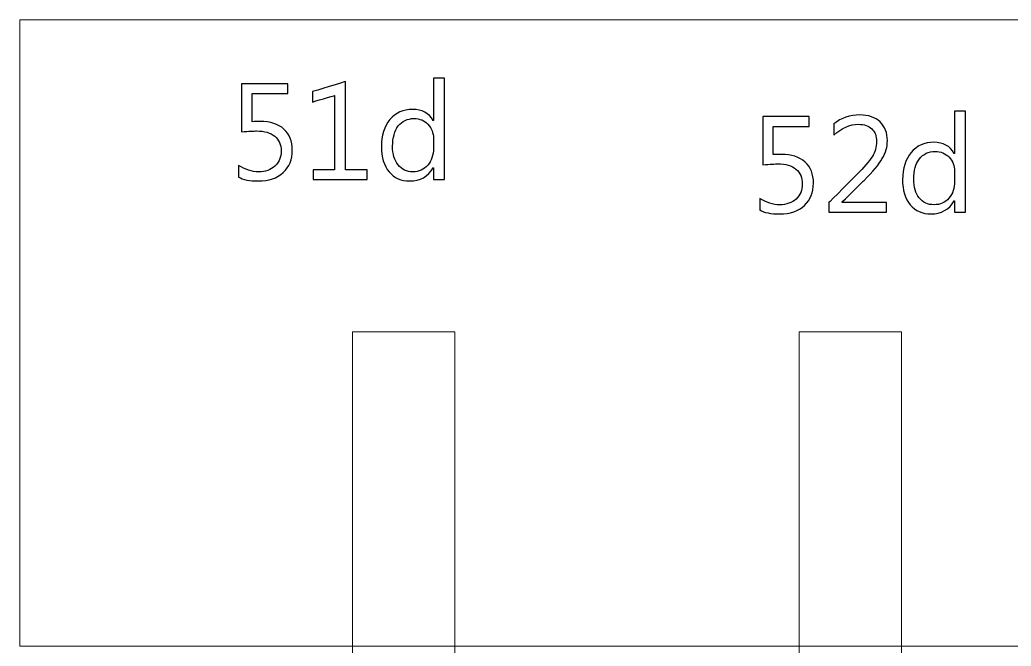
# Model space of a CAD drawing. Header units: centimetres. Extents: x -494 to 505, y -672 to 577.
# Drawn here: x 2.4 to 80.5, y 24.8 to 74.1 of the extents above; entities that cross this region are included whole.
import ezdxf

# ---------------------------------------------------------------- set-up
doc = ezdxf.new("R2010")
doc.units = ezdxf.units.CM
doc.header["$MEASUREMENT"] = 0
doc.layers.add('Camada 1', color=7, linetype='Continuous')
doc.layers.add('Camada 2', color=10, linetype='Continuous')

msp = doc.modelspace()

# ---------------------------------------------------------------- linework, layer by layer
at = {"layer": 'Camada 1', "lineweight": 9}
for points in [[(2.444242, 24.817324), (202.85837, 24.817324), (202.85837, 74.10196), (2.444242, 74.10196), (2.444242, 24.817324)], [(28.62453, 0.691896), (36.68649, 0.691896), (36.68649, 49.554384), (28.62453, 49.554384), (28.62453, 0.691896)], [(63.77813, 0.691896), (71.84009, 0.691896), (71.84009, 49.554384), (63.77813, 49.554384), (63.77813, 0.691896)]]:
    msp.add_lwpolyline(points, close=True, dxfattribs=at)
at = {"layer": 'Camada 2'}
for points, knots in [([(35.858958, 61.54928), (35.858958, 61.54928), (34.99866, 61.54928), (34.99866, 61.54928), (34.99866, 61.54928), (34.99866, 61.54928), (34.99866, 62.45606), (34.99866, 62.45606), (34.99866, 62.45606), (34.99866, 62.45606), (34.97707, 62.45606), (34.97707, 62.45606), (34.97707, 62.45606), (34.579306, 61.766196), (33.962848, 61.420248), (33.129474, 61.420248), (33.129474, 61.420248), (32.453834, 61.420248), (31.91256, 61.660278), (31.507684, 62.14237), (31.507684, 62.14237), (31.104332, 62.624462), (30.901894, 63.280544), (30.901894, 64.11214), (30.901894, 64.11214), (30.901894, 65.000886), (31.125922, 65.714118), (31.573978, 66.250058), (31.573978, 66.250058), (32.02178, 66.785998), (32.61868, 67.05473), (33.36417, 67.05473), (33.36417, 67.05473), (34.104326, 67.05473), (34.640266, 66.766186), (34.97707, 66.18732), (34.97707, 66.18732), (34.97707, 66.18732), (34.99866, 66.18732), (34.99866, 66.18732), (34.99866, 66.18732), (34.99866, 66.18732), (34.99866, 69.506338), (34.99866, 69.506338), (34.99866, 69.506338), (34.99866, 69.506338), (35.858958, 69.506338), (35.858958, 69.506338), (35.858958, 69.506338), (35.858958, 69.506338), (35.858958, 61.54928), (35.858958, 61.54928)], [0, 0, 0, 0, 0.071428571, 0.071428571, 0.071428571, 0.071428581, 0.142857143, 0.142857143, 0.142857143, 0.142857153, 0.214285714, 0.214285714, 0.214285714, 0.214285724, 0.285714286, 0.285714286, 0.285714286, 0.285714296, 0.357142857, 0.357142857, 0.357142857, 0.357142867, 0.428571429, 0.428571429, 0.428571429, 0.428571439, 0.5, 0.5, 0.5, 0.50000001, 0.571428571, 0.571428571, 0.571428571, 0.571428581, 0.642857143, 0.642857143, 0.642857143, 0.642857153, 0.714285714, 0.714285714, 0.714285714, 0.714285724, 0.785714286, 0.785714286, 0.785714286, 0.785714296, 0.857142857, 0.857142857, 0.857142857, 0.857142867, 1, 1, 1, 1]), ([(19.665188, 61.73216), (19.665188, 61.73216), (19.665188, 62.646052), (19.665188, 62.646052), (19.665188, 62.646052), (20.179538, 62.309248), (20.702778, 62.140592), (21.234908, 62.140592), (21.234908, 62.140592), (21.767292, 62.140592), (22.195536, 62.291214), (22.521672, 62.592204), (22.521672, 62.592204), (22.846284, 62.89167), (23.009352, 63.291212), (23.009352, 63.787782), (23.009352, 63.787782), (23.009352, 64.280542), (22.842474, 64.66586), (22.511004, 64.941704), (22.511004, 64.941704), (22.177756, 65.217802), (21.702776, 65.355724), (21.082762, 65.355724), (21.082762, 65.355724), (20.872958, 65.355724), (20.47875, 65.334388), (19.901662, 65.292986), (19.901662, 65.292986), (19.901662, 65.292986), (19.901662, 69.076316), (19.901662, 69.076316), (19.901662, 69.076316), (19.901662, 69.076316), (23.546816, 69.076316), (23.546816, 69.076316), (23.546816, 69.076316), (23.546816, 69.076316), (23.546816, 68.302124), (23.546816, 68.302124), (23.546816, 68.302124), (23.546816, 68.302124), (20.71878, 68.302124), (20.71878, 68.302124), (20.71878, 68.302124), (20.71878, 68.302124), (20.71878, 66.08699), (20.71878, 66.08699), (20.71878, 66.08699), (20.950174, 66.101214), (21.16328, 66.10858), (21.360384, 66.10858), (21.360384, 66.10858), (22.165056, 66.10858), (22.78888, 65.905888), (23.22957, 65.50279), (23.22957, 65.50279), (23.670514, 65.099438), (23.890986, 64.545718), (23.890986, 63.843154), (23.890986, 63.843154), (23.890986, 63.115698), (23.654512, 62.529466), (23.179532, 62.086998), (23.179532, 62.086998), (22.704552, 61.642498), (22.05228, 61.420248), (21.226018, 61.420248), (21.226018, 61.420248), (20.529042, 61.420248), (20.009104, 61.524134), (19.665188, 61.73216)], [0, 0, 0, 0, 0.052631579, 0.052631579, 0.052631579, 0.052631589, 0.105263158, 0.105263158, 0.105263158, 0.105263168, 0.157894737, 0.157894737, 0.157894737, 0.157894747, 0.210526316, 0.210526316, 0.210526316, 0.210526326, 0.263157895, 0.263157895, 0.263157895, 0.263157905, 0.315789474, 0.315789474, 0.315789474, 0.315789484, 0.368421053, 0.368421053, 0.368421053, 0.368421063, 0.421052632, 0.421052632, 0.421052632, 0.421052642, 0.473684211, 0.473684211, 0.473684211, 0.473684221, 0.526315789, 0.526315789, 0.526315789, 0.526315799, 0.578947368, 0.578947368, 0.578947368, 0.578947378, 0.631578947, 0.631578947, 0.631578947, 0.631578957, 0.684210526, 0.684210526, 0.684210526, 0.684210536, 0.736842105, 0.736842105, 0.736842105, 0.736842115, 0.789473684, 0.789473684, 0.789473684, 0.789473694, 0.842105263, 0.842105263, 0.842105263, 0.842105273, 0.894736842, 0.894736842, 0.894736842, 0.894736852, 1, 1, 1, 1]), ([(29.783532, 61.54928), (29.783532, 61.54928), (25.525476, 61.54928), (25.525476, 61.54928), (25.525476, 61.54928), (25.525476, 61.54928), (25.525476, 62.301882), (25.525476, 62.301882), (25.525476, 62.301882), (25.525476, 62.301882), (27.224228, 62.301882), (27.224228, 62.301882), (27.224228, 62.301882), (27.224228, 62.301882), (27.224228, 68.155058), (27.224228, 68.155058), (27.224228, 68.155058), (27.224228, 68.155058), (25.482296, 67.635374), (25.482296, 67.635374), (25.482296, 67.635374), (25.482296, 67.635374), (25.482296, 68.452492), (25.482296, 68.452492), (25.482296, 68.452492), (25.482296, 68.452492), (28.084526, 69.248274), (28.084526, 69.248274), (28.084526, 69.248274), (28.084526, 69.248274), (28.084526, 62.301882), (28.084526, 62.301882), (28.084526, 62.301882), (28.084526, 62.301882), (29.783532, 62.301882), (29.783532, 62.301882), (29.783532, 62.301882), (29.783532, 62.301882), (29.783532, 61.54928), (29.783532, 61.54928)], [0, 0, 0, 0, 0.090909091, 0.090909091, 0.090909091, 0.090909101, 0.181818182, 0.181818182, 0.181818182, 0.181818192, 0.272727273, 0.272727273, 0.272727273, 0.272727283, 0.363636364, 0.363636364, 0.363636364, 0.363636374, 0.454545455, 0.454545455, 0.454545455, 0.454545465, 0.545454545, 0.545454545, 0.545454545, 0.545454555, 0.636363636, 0.636363636, 0.636363636, 0.636363646, 0.727272727, 0.727272727, 0.727272727, 0.727272737, 0.818181818, 0.818181818, 0.818181818, 0.818181828, 1, 1, 1, 1]), ([(34.99866, 63.979298), (34.99866, 63.979298), (34.99866, 64.77508), (34.99866, 64.77508), (34.99866, 64.77508), (34.99866, 65.21069), (34.85515, 65.579752), (34.568638, 65.880996), (34.568638, 65.880996), (34.280094, 66.183764), (33.916112, 66.334386), (33.475422, 66.334386), (33.475422, 66.334386), (32.95015, 66.334386), (32.53613, 66.140838), (32.23514, 65.75552), (32.23514, 65.75552), (31.93415, 65.368424), (31.783528, 64.834262), (31.783528, 64.153288), (31.783528, 64.153288), (31.783528, 63.531496), (31.928816, 63.04026), (32.21736, 62.680088), (32.21736, 62.680088), (32.505904, 62.319916), (32.893, 62.140592), (33.380426, 62.140592), (33.380426, 62.140592), (33.86074, 62.140592), (34.249614, 62.314582), (34.548826, 62.662308), (34.548826, 62.662308), (34.848038, 63.00978), (34.99866, 63.448946), (34.99866, 63.979298)], [0, 0, 0, 0, 0.1, 0.1, 0.1, 0.10000001, 0.2, 0.2, 0.2, 0.20000001, 0.3, 0.3, 0.3, 0.30000001, 0.4, 0.4, 0.4, 0.40000001, 0.5, 0.5, 0.5, 0.50000001, 0.6, 0.6, 0.6, 0.60000001, 0.7, 0.7, 0.7, 0.70000001, 0.8, 0.8, 0.8, 0.80000001, 1, 1, 1, 1]), ([(60.686188, 59.14136), (60.686188, 59.14136), (60.686188, 60.055252), (60.686188, 60.055252), (60.686188, 60.055252), (61.200538, 59.718448), (61.723778, 59.549792), (62.255908, 59.549792), (62.255908, 59.549792), (62.788292, 59.549792), (63.216536, 59.700414), (63.542672, 60.001404), (63.542672, 60.001404), (63.867284, 60.30087), (64.030352, 60.700412), (64.030352, 61.196982), (64.030352, 61.196982), (64.030352, 61.689742), (63.863474, 62.07506), (63.532004, 62.350904), (63.532004, 62.350904), (63.198756, 62.627002), (62.723776, 62.764924), (62.103762, 62.764924), (62.103762, 62.764924), (61.893958, 62.764924), (61.49975, 62.743588), (60.922662, 62.702186), (60.922662, 62.702186), (60.922662, 62.702186), (60.922662, 66.485516), (60.922662, 66.485516), (60.922662, 66.485516), (60.922662, 66.485516), (64.567816, 66.485516), (64.567816, 66.485516), (64.567816, 66.485516), (64.567816, 66.485516), (64.567816, 65.711324), (64.567816, 65.711324), (64.567816, 65.711324), (64.567816, 65.711324), (61.73978, 65.711324), (61.73978, 65.711324), (61.73978, 65.711324), (61.73978, 65.711324), (61.73978, 63.49619), (61.73978, 63.49619), (61.73978, 63.49619), (61.971174, 63.510414), (62.18428, 63.51778), (62.381384, 63.51778), (62.381384, 63.51778), (63.186056, 63.51778), (63.80988, 63.315088), (64.25057, 62.91199), (64.25057, 62.91199), (64.691514, 62.508638), (64.911986, 61.954918), (64.911986, 61.252354), (64.911986, 61.252354), (64.911986, 60.524898), (64.675512, 59.938666), (64.200532, 59.496198), (64.200532, 59.496198), (63.725552, 59.051698), (63.07328, 58.829448), (62.247018, 58.829448), (62.247018, 58.829448), (61.550042, 58.829448), (61.030104, 58.933334), (60.686188, 59.14136)], [0, 0, 0, 0, 0.052631579, 0.052631579, 0.052631579, 0.052631589, 0.105263158, 0.105263158, 0.105263158, 0.105263168, 0.157894737, 0.157894737, 0.157894737, 0.157894747, 0.210526316, 0.210526316, 0.210526316, 0.210526326, 0.263157895, 0.263157895, 0.263157895, 0.263157905, 0.315789474, 0.315789474, 0.315789474, 0.315789484, 0.368421053, 0.368421053, 0.368421053, 0.368421063, 0.421052632, 0.421052632, 0.421052632, 0.421052642, 0.473684211, 0.473684211, 0.473684211, 0.473684221, 0.526315789, 0.526315789, 0.526315789, 0.526315799, 0.578947368, 0.578947368, 0.578947368, 0.578947378, 0.631578947, 0.631578947, 0.631578947, 0.631578957, 0.684210526, 0.684210526, 0.684210526, 0.684210536, 0.736842105, 0.736842105, 0.736842105, 0.736842115, 0.789473684, 0.789473684, 0.789473684, 0.789473694, 0.842105263, 0.842105263, 0.842105263, 0.842105273, 0.894736842, 0.894736842, 0.894736842, 0.894736852, 1, 1, 1, 1]), ([(70.664832, 58.95848), (70.664832, 58.95848), (66.127122, 58.95848), (66.127122, 58.95848), (66.127122, 58.95848), (66.127122, 58.95848), (66.127122, 59.722004), (66.127122, 59.722004), (66.127122, 59.722004), (66.127122, 59.722004), (68.320666, 61.92266), (68.320666, 61.92266), (68.320666, 61.92266), (68.881498, 62.483492), (69.281294, 62.949582), (69.519546, 63.322454), (69.519546, 63.322454), (69.75983, 63.695072), (69.879718, 64.094868), (69.879718, 64.517778), (69.879718, 64.517778), (69.879718, 64.951356), (69.75602, 65.288414), (69.5071, 65.526666), (69.5071, 65.526666), (69.257926, 65.764918), (68.904866, 65.883282), (68.446142, 65.883282), (68.446142, 65.883282), (67.774058, 65.883282), (67.130676, 65.596516), (66.514218, 65.022984), (66.514218, 65.022984), (66.514218, 65.022984), (66.514218, 65.926208), (66.514218, 65.926208), (66.514218, 65.926208), (67.101974, 66.385186), (67.786504, 66.614548), (68.56603, 66.614548), (68.56603, 66.614548), (69.238114, 66.614548), (69.766942, 66.431668), (70.15226, 66.06794), (70.15226, 66.06794), (70.537578, 65.704212), (70.729348, 65.214754), (70.729348, 64.601852), (70.729348, 64.601852), (70.729348, 64.11976), (70.59676, 63.646812), (70.329552, 63.186056), (70.329552, 63.186056), (70.064376, 62.725554), (69.58584, 62.1538), (68.895976, 61.471048), (68.895976, 61.471048), (68.895976, 61.471048), (67.159378, 59.754262), (67.159378, 59.754262), (67.159378, 59.754262), (67.159378, 59.754262), (67.159378, 59.732672), (67.159378, 59.732672), (67.159378, 59.732672), (67.159378, 59.732672), (70.664832, 59.732672), (70.664832, 59.732672), (70.664832, 59.732672), (70.664832, 59.732672), (70.664832, 58.95848), (70.664832, 58.95848)], [0, 0, 0, 0, 0.052631579, 0.052631579, 0.052631579, 0.052631589, 0.105263158, 0.105263158, 0.105263158, 0.105263168, 0.157894737, 0.157894737, 0.157894737, 0.157894747, 0.210526316, 0.210526316, 0.210526316, 0.210526326, 0.263157895, 0.263157895, 0.263157895, 0.263157905, 0.315789474, 0.315789474, 0.315789474, 0.315789484, 0.368421053, 0.368421053, 0.368421053, 0.368421063, 0.421052632, 0.421052632, 0.421052632, 0.421052642, 0.473684211, 0.473684211, 0.473684211, 0.473684221, 0.526315789, 0.526315789, 0.526315789, 0.526315799, 0.578947368, 0.578947368, 0.578947368, 0.578947378, 0.631578947, 0.631578947, 0.631578947, 0.631578957, 0.684210526, 0.684210526, 0.684210526, 0.684210536, 0.736842105, 0.736842105, 0.736842105, 0.736842115, 0.789473684, 0.789473684, 0.789473684, 0.789473694, 0.842105263, 0.842105263, 0.842105263, 0.842105273, 0.894736842, 0.894736842, 0.894736842, 0.894736852, 1, 1, 1, 1]), ([(76.879958, 58.95848), (76.879958, 58.95848), (76.01966, 58.95848), (76.01966, 58.95848), (76.01966, 58.95848), (76.01966, 58.95848), (76.01966, 59.86526), (76.01966, 59.86526), (76.01966, 59.86526), (76.01966, 59.86526), (75.99807, 59.86526), (75.99807, 59.86526), (75.99807, 59.86526), (75.600306, 59.175396), (74.983848, 58.829448), (74.150474, 58.829448), (74.150474, 58.829448), (73.474834, 58.829448), (72.93356, 59.069478), (72.528684, 59.55157), (72.528684, 59.55157), (72.125332, 60.033662), (71.922894, 60.689744), (71.922894, 61.52134), (71.922894, 61.52134), (71.922894, 62.410086), (72.146922, 63.123318), (72.594978, 63.659258), (72.594978, 63.659258), (73.04278, 64.195198), (73.63968, 64.46393), (74.38517, 64.46393), (74.38517, 64.46393), (75.125326, 64.46393), (75.661266, 64.175386), (75.99807, 63.59652), (75.99807, 63.59652), (75.99807, 63.59652), (76.01966, 63.59652), (76.01966, 63.59652), (76.01966, 63.59652), (76.01966, 63.59652), (76.01966, 66.915538), (76.01966, 66.915538), (76.01966, 66.915538), (76.01966, 66.915538), (76.879958, 66.915538), (76.879958, 66.915538), (76.879958, 66.915538), (76.879958, 66.915538), (76.879958, 58.95848), (76.879958, 58.95848)], [0, 0, 0, 0, 0.071428571, 0.071428571, 0.071428571, 0.071428581, 0.142857143, 0.142857143, 0.142857143, 0.142857153, 0.214285714, 0.214285714, 0.214285714, 0.214285724, 0.285714286, 0.285714286, 0.285714286, 0.285714296, 0.357142857, 0.357142857, 0.357142857, 0.357142867, 0.428571429, 0.428571429, 0.428571429, 0.428571439, 0.5, 0.5, 0.5, 0.50000001, 0.571428571, 0.571428571, 0.571428571, 0.571428581, 0.642857143, 0.642857143, 0.642857143, 0.642857153, 0.714285714, 0.714285714, 0.714285714, 0.714285724, 0.785714286, 0.785714286, 0.785714286, 0.785714296, 0.857142857, 0.857142857, 0.857142857, 0.857142867, 1, 1, 1, 1]), ([(76.01966, 61.388498), (76.01966, 61.388498), (76.01966, 62.18428), (76.01966, 62.18428), (76.01966, 62.18428), (76.01966, 62.61989), (75.87615, 62.988952), (75.589638, 63.290196), (75.589638, 63.290196), (75.301094, 63.592964), (74.937112, 63.743586), (74.496422, 63.743586), (74.496422, 63.743586), (73.97115, 63.743586), (73.55713, 63.550038), (73.25614, 63.16472), (73.25614, 63.16472), (72.95515, 62.777624), (72.804528, 62.243462), (72.804528, 61.562488), (72.804528, 61.562488), (72.804528, 60.940696), (72.949816, 60.44946), (73.23836, 60.089288), (73.23836, 60.089288), (73.526904, 59.729116), (73.914, 59.549792), (74.401426, 59.549792), (74.401426, 59.549792), (74.88174, 59.549792), (75.270614, 59.723782), (75.569826, 60.071508), (75.569826, 60.071508), (75.869038, 60.41898), (76.01966, 60.858146), (76.01966, 61.388498)], [0, 0, 0, 0, 0.1, 0.1, 0.1, 0.10000001, 0.2, 0.2, 0.2, 0.20000001, 0.3, 0.3, 0.3, 0.30000001, 0.4, 0.4, 0.4, 0.40000001, 0.5, 0.5, 0.5, 0.50000001, 0.6, 0.6, 0.6, 0.60000001, 0.7, 0.7, 0.7, 0.70000001, 0.8, 0.8, 0.8, 0.80000001, 1, 1, 1, 1])]:
    msp.add_open_spline(points, degree=3, knots=knots, dxfattribs=at)
at = {"layer": 'Camada 2', "lineweight": 9}
for points, knots in [([(35.858958, 61.54928), (35.858958, 61.54928), (34.99866, 61.54928), (34.99866, 61.54928), (34.99866, 61.54928), (34.99866, 61.54928), (34.99866, 62.45606), (34.99866, 62.45606), (34.99866, 62.45606), (34.99866, 62.45606), (34.97707, 62.45606), (34.97707, 62.45606), (34.97707, 62.45606), (34.579306, 61.766196), (33.962848, 61.420248), (33.129474, 61.420248), (33.129474, 61.420248), (32.453834, 61.420248), (31.91256, 61.660278), (31.507684, 62.14237), (31.507684, 62.14237), (31.104332, 62.624462), (30.901894, 63.280544), (30.901894, 64.11214), (30.901894, 64.11214), (30.901894, 65.000886), (31.125922, 65.714118), (31.573978, 66.250058), (31.573978, 66.250058), (32.02178, 66.785998), (32.61868, 67.05473), (33.36417, 67.05473), (33.36417, 67.05473), (34.104326, 67.05473), (34.640266, 66.766186), (34.97707, 66.18732), (34.97707, 66.18732), (34.97707, 66.18732), (34.99866, 66.18732), (34.99866, 66.18732), (34.99866, 66.18732), (34.99866, 66.18732), (34.99866, 69.506338), (34.99866, 69.506338), (34.99866, 69.506338), (34.99866, 69.506338), (35.858958, 69.506338), (35.858958, 69.506338), (35.858958, 69.506338), (35.858958, 69.506338), (35.858958, 61.54928), (35.858958, 61.54928)], [0, 0, 0, 0, 0.071428571, 0.071428571, 0.071428571, 0.071428581, 0.142857143, 0.142857143, 0.142857143, 0.142857153, 0.214285714, 0.214285714, 0.214285714, 0.214285724, 0.285714286, 0.285714286, 0.285714286, 0.285714296, 0.357142857, 0.357142857, 0.357142857, 0.357142867, 0.428571429, 0.428571429, 0.428571429, 0.428571439, 0.5, 0.5, 0.5, 0.50000001, 0.571428571, 0.571428571, 0.571428571, 0.571428581, 0.642857143, 0.642857143, 0.642857143, 0.642857153, 0.714285714, 0.714285714, 0.714285714, 0.714285724, 0.785714286, 0.785714286, 0.785714286, 0.785714296, 0.857142857, 0.857142857, 0.857142857, 0.857142867, 1, 1, 1, 1]), ([(19.665188, 61.73216), (19.665188, 61.73216), (19.665188, 62.646052), (19.665188, 62.646052), (19.665188, 62.646052), (20.179538, 62.309248), (20.702778, 62.140592), (21.234908, 62.140592), (21.234908, 62.140592), (21.767292, 62.140592), (22.195536, 62.291214), (22.521672, 62.592204), (22.521672, 62.592204), (22.846284, 62.89167), (23.009352, 63.291212), (23.009352, 63.787782), (23.009352, 63.787782), (23.009352, 64.280542), (22.842474, 64.66586), (22.511004, 64.941704), (22.511004, 64.941704), (22.177756, 65.217802), (21.702776, 65.355724), (21.082762, 65.355724), (21.082762, 65.355724), (20.872958, 65.355724), (20.47875, 65.334388), (19.901662, 65.292986), (19.901662, 65.292986), (19.901662, 65.292986), (19.901662, 69.076316), (19.901662, 69.076316), (19.901662, 69.076316), (19.901662, 69.076316), (23.546816, 69.076316), (23.546816, 69.076316), (23.546816, 69.076316), (23.546816, 69.076316), (23.546816, 68.302124), (23.546816, 68.302124), (23.546816, 68.302124), (23.546816, 68.302124), (20.71878, 68.302124), (20.71878, 68.302124), (20.71878, 68.302124), (20.71878, 68.302124), (20.71878, 66.08699), (20.71878, 66.08699), (20.71878, 66.08699), (20.950174, 66.101214), (21.16328, 66.10858), (21.360384, 66.10858), (21.360384, 66.10858), (22.165056, 66.10858), (22.78888, 65.905888), (23.22957, 65.50279), (23.22957, 65.50279), (23.670514, 65.099438), (23.890986, 64.545718), (23.890986, 63.843154), (23.890986, 63.843154), (23.890986, 63.115698), (23.654512, 62.529466), (23.179532, 62.086998), (23.179532, 62.086998), (22.704552, 61.642498), (22.05228, 61.420248), (21.226018, 61.420248), (21.226018, 61.420248), (20.529042, 61.420248), (20.009104, 61.524134), (19.665188, 61.73216)], [0, 0, 0, 0, 0.052631579, 0.052631579, 0.052631579, 0.052631589, 0.105263158, 0.105263158, 0.105263158, 0.105263168, 0.157894737, 0.157894737, 0.157894737, 0.157894747, 0.210526316, 0.210526316, 0.210526316, 0.210526326, 0.263157895, 0.263157895, 0.263157895, 0.263157905, 0.315789474, 0.315789474, 0.315789474, 0.315789484, 0.368421053, 0.368421053, 0.368421053, 0.368421063, 0.421052632, 0.421052632, 0.421052632, 0.421052642, 0.473684211, 0.473684211, 0.473684211, 0.473684221, 0.526315789, 0.526315789, 0.526315789, 0.526315799, 0.578947368, 0.578947368, 0.578947368, 0.578947378, 0.631578947, 0.631578947, 0.631578947, 0.631578957, 0.684210526, 0.684210526, 0.684210526, 0.684210536, 0.736842105, 0.736842105, 0.736842105, 0.736842115, 0.789473684, 0.789473684, 0.789473684, 0.789473694, 0.842105263, 0.842105263, 0.842105263, 0.842105273, 0.894736842, 0.894736842, 0.894736842, 0.894736852, 1, 1, 1, 1]), ([(29.783532, 61.54928), (29.783532, 61.54928), (25.525476, 61.54928), (25.525476, 61.54928), (25.525476, 61.54928), (25.525476, 61.54928), (25.525476, 62.301882), (25.525476, 62.301882), (25.525476, 62.301882), (25.525476, 62.301882), (27.224228, 62.301882), (27.224228, 62.301882), (27.224228, 62.301882), (27.224228, 62.301882), (27.224228, 68.155058), (27.224228, 68.155058), (27.224228, 68.155058), (27.224228, 68.155058), (25.482296, 67.635374), (25.482296, 67.635374), (25.482296, 67.635374), (25.482296, 67.635374), (25.482296, 68.452492), (25.482296, 68.452492), (25.482296, 68.452492), (25.482296, 68.452492), (28.084526, 69.248274), (28.084526, 69.248274), (28.084526, 69.248274), (28.084526, 69.248274), (28.084526, 62.301882), (28.084526, 62.301882), (28.084526, 62.301882), (28.084526, 62.301882), (29.783532, 62.301882), (29.783532, 62.301882), (29.783532, 62.301882), (29.783532, 62.301882), (29.783532, 61.54928), (29.783532, 61.54928)], [0, 0, 0, 0, 0.090909091, 0.090909091, 0.090909091, 0.090909101, 0.181818182, 0.181818182, 0.181818182, 0.181818192, 0.272727273, 0.272727273, 0.272727273, 0.272727283, 0.363636364, 0.363636364, 0.363636364, 0.363636374, 0.454545455, 0.454545455, 0.454545455, 0.454545465, 0.545454545, 0.545454545, 0.545454545, 0.545454555, 0.636363636, 0.636363636, 0.636363636, 0.636363646, 0.727272727, 0.727272727, 0.727272727, 0.727272737, 0.818181818, 0.818181818, 0.818181818, 0.818181828, 1, 1, 1, 1]), ([(34.99866, 63.979298), (34.99866, 63.979298), (34.99866, 64.77508), (34.99866, 64.77508), (34.99866, 64.77508), (34.99866, 65.21069), (34.85515, 65.579752), (34.568638, 65.880996), (34.568638, 65.880996), (34.280094, 66.183764), (33.916112, 66.334386), (33.475422, 66.334386), (33.475422, 66.334386), (32.95015, 66.334386), (32.53613, 66.140838), (32.23514, 65.75552), (32.23514, 65.75552), (31.93415, 65.368424), (31.783528, 64.834262), (31.783528, 64.153288), (31.783528, 64.153288), (31.783528, 63.531496), (31.928816, 63.04026), (32.21736, 62.680088), (32.21736, 62.680088), (32.505904, 62.319916), (32.893, 62.140592), (33.380426, 62.140592), (33.380426, 62.140592), (33.86074, 62.140592), (34.249614, 62.314582), (34.548826, 62.662308), (34.548826, 62.662308), (34.848038, 63.00978), (34.99866, 63.448946), (34.99866, 63.979298)], [0, 0, 0, 0, 0.1, 0.1, 0.1, 0.10000001, 0.2, 0.2, 0.2, 0.20000001, 0.3, 0.3, 0.3, 0.30000001, 0.4, 0.4, 0.4, 0.40000001, 0.5, 0.5, 0.5, 0.50000001, 0.6, 0.6, 0.6, 0.60000001, 0.7, 0.7, 0.7, 0.70000001, 0.8, 0.8, 0.8, 0.80000001, 1, 1, 1, 1]), ([(60.686188, 59.14136), (60.686188, 59.14136), (60.686188, 60.055252), (60.686188, 60.055252), (60.686188, 60.055252), (61.200538, 59.718448), (61.723778, 59.549792), (62.255908, 59.549792), (62.255908, 59.549792), (62.788292, 59.549792), (63.216536, 59.700414), (63.542672, 60.001404), (63.542672, 60.001404), (63.867284, 60.30087), (64.030352, 60.700412), (64.030352, 61.196982), (64.030352, 61.196982), (64.030352, 61.689742), (63.863474, 62.07506), (63.532004, 62.350904), (63.532004, 62.350904), (63.198756, 62.627002), (62.723776, 62.764924), (62.103762, 62.764924), (62.103762, 62.764924), (61.893958, 62.764924), (61.49975, 62.743588), (60.922662, 62.702186), (60.922662, 62.702186), (60.922662, 62.702186), (60.922662, 66.485516), (60.922662, 66.485516), (60.922662, 66.485516), (60.922662, 66.485516), (64.567816, 66.485516), (64.567816, 66.485516), (64.567816, 66.485516), (64.567816, 66.485516), (64.567816, 65.711324), (64.567816, 65.711324), (64.567816, 65.711324), (64.567816, 65.711324), (61.73978, 65.711324), (61.73978, 65.711324), (61.73978, 65.711324), (61.73978, 65.711324), (61.73978, 63.49619), (61.73978, 63.49619), (61.73978, 63.49619), (61.971174, 63.510414), (62.18428, 63.51778), (62.381384, 63.51778), (62.381384, 63.51778), (63.186056, 63.51778), (63.80988, 63.315088), (64.25057, 62.91199), (64.25057, 62.91199), (64.691514, 62.508638), (64.911986, 61.954918), (64.911986, 61.252354), (64.911986, 61.252354), (64.911986, 60.524898), (64.675512, 59.938666), (64.200532, 59.496198), (64.200532, 59.496198), (63.725552, 59.051698), (63.07328, 58.829448), (62.247018, 58.829448), (62.247018, 58.829448), (61.550042, 58.829448), (61.030104, 58.933334), (60.686188, 59.14136)], [0, 0, 0, 0, 0.052631579, 0.052631579, 0.052631579, 0.052631589, 0.105263158, 0.105263158, 0.105263158, 0.105263168, 0.157894737, 0.157894737, 0.157894737, 0.157894747, 0.210526316, 0.210526316, 0.210526316, 0.210526326, 0.263157895, 0.263157895, 0.263157895, 0.263157905, 0.315789474, 0.315789474, 0.315789474, 0.315789484, 0.368421053, 0.368421053, 0.368421053, 0.368421063, 0.421052632, 0.421052632, 0.421052632, 0.421052642, 0.473684211, 0.473684211, 0.473684211, 0.473684221, 0.526315789, 0.526315789, 0.526315789, 0.526315799, 0.578947368, 0.578947368, 0.578947368, 0.578947378, 0.631578947, 0.631578947, 0.631578947, 0.631578957, 0.684210526, 0.684210526, 0.684210526, 0.684210536, 0.736842105, 0.736842105, 0.736842105, 0.736842115, 0.789473684, 0.789473684, 0.789473684, 0.789473694, 0.842105263, 0.842105263, 0.842105263, 0.842105273, 0.894736842, 0.894736842, 0.894736842, 0.894736852, 1, 1, 1, 1]), ([(70.664832, 58.95848), (70.664832, 58.95848), (66.127122, 58.95848), (66.127122, 58.95848), (66.127122, 58.95848), (66.127122, 58.95848), (66.127122, 59.722004), (66.127122, 59.722004), (66.127122, 59.722004), (66.127122, 59.722004), (68.320666, 61.92266), (68.320666, 61.92266), (68.320666, 61.92266), (68.881498, 62.483492), (69.281294, 62.949582), (69.519546, 63.322454), (69.519546, 63.322454), (69.75983, 63.695072), (69.879718, 64.094868), (69.879718, 64.517778), (69.879718, 64.517778), (69.879718, 64.951356), (69.75602, 65.288414), (69.5071, 65.526666), (69.5071, 65.526666), (69.257926, 65.764918), (68.904866, 65.883282), (68.446142, 65.883282), (68.446142, 65.883282), (67.774058, 65.883282), (67.130676, 65.596516), (66.514218, 65.022984), (66.514218, 65.022984), (66.514218, 65.022984), (66.514218, 65.926208), (66.514218, 65.926208), (66.514218, 65.926208), (67.101974, 66.385186), (67.786504, 66.614548), (68.56603, 66.614548), (68.56603, 66.614548), (69.238114, 66.614548), (69.766942, 66.431668), (70.15226, 66.06794), (70.15226, 66.06794), (70.537578, 65.704212), (70.729348, 65.214754), (70.729348, 64.601852), (70.729348, 64.601852), (70.729348, 64.11976), (70.59676, 63.646812), (70.329552, 63.186056), (70.329552, 63.186056), (70.064376, 62.725554), (69.58584, 62.1538), (68.895976, 61.471048), (68.895976, 61.471048), (68.895976, 61.471048), (67.159378, 59.754262), (67.159378, 59.754262), (67.159378, 59.754262), (67.159378, 59.754262), (67.159378, 59.732672), (67.159378, 59.732672), (67.159378, 59.732672), (67.159378, 59.732672), (70.664832, 59.732672), (70.664832, 59.732672), (70.664832, 59.732672), (70.664832, 59.732672), (70.664832, 58.95848), (70.664832, 58.95848)], [0, 0, 0, 0, 0.052631579, 0.052631579, 0.052631579, 0.052631589, 0.105263158, 0.105263158, 0.105263158, 0.105263168, 0.157894737, 0.157894737, 0.157894737, 0.157894747, 0.210526316, 0.210526316, 0.210526316, 0.210526326, 0.263157895, 0.263157895, 0.263157895, 0.263157905, 0.315789474, 0.315789474, 0.315789474, 0.315789484, 0.368421053, 0.368421053, 0.368421053, 0.368421063, 0.421052632, 0.421052632, 0.421052632, 0.421052642, 0.473684211, 0.473684211, 0.473684211, 0.473684221, 0.526315789, 0.526315789, 0.526315789, 0.526315799, 0.578947368, 0.578947368, 0.578947368, 0.578947378, 0.631578947, 0.631578947, 0.631578947, 0.631578957, 0.684210526, 0.684210526, 0.684210526, 0.684210536, 0.736842105, 0.736842105, 0.736842105, 0.736842115, 0.789473684, 0.789473684, 0.789473684, 0.789473694, 0.842105263, 0.842105263, 0.842105263, 0.842105273, 0.894736842, 0.894736842, 0.894736842, 0.894736852, 1, 1, 1, 1]), ([(76.879958, 58.95848), (76.879958, 58.95848), (76.01966, 58.95848), (76.01966, 58.95848), (76.01966, 58.95848), (76.01966, 58.95848), (76.01966, 59.86526), (76.01966, 59.86526), (76.01966, 59.86526), (76.01966, 59.86526), (75.99807, 59.86526), (75.99807, 59.86526), (75.99807, 59.86526), (75.600306, 59.175396), (74.983848, 58.829448), (74.150474, 58.829448), (74.150474, 58.829448), (73.474834, 58.829448), (72.93356, 59.069478), (72.528684, 59.55157), (72.528684, 59.55157), (72.125332, 60.033662), (71.922894, 60.689744), (71.922894, 61.52134), (71.922894, 61.52134), (71.922894, 62.410086), (72.146922, 63.123318), (72.594978, 63.659258), (72.594978, 63.659258), (73.04278, 64.195198), (73.63968, 64.46393), (74.38517, 64.46393), (74.38517, 64.46393), (75.125326, 64.46393), (75.661266, 64.175386), (75.99807, 63.59652), (75.99807, 63.59652), (75.99807, 63.59652), (76.01966, 63.59652), (76.01966, 63.59652), (76.01966, 63.59652), (76.01966, 63.59652), (76.01966, 66.915538), (76.01966, 66.915538), (76.01966, 66.915538), (76.01966, 66.915538), (76.879958, 66.915538), (76.879958, 66.915538), (76.879958, 66.915538), (76.879958, 66.915538), (76.879958, 58.95848), (76.879958, 58.95848)], [0, 0, 0, 0, 0.071428571, 0.071428571, 0.071428571, 0.071428581, 0.142857143, 0.142857143, 0.142857143, 0.142857153, 0.214285714, 0.214285714, 0.214285714, 0.214285724, 0.285714286, 0.285714286, 0.285714286, 0.285714296, 0.357142857, 0.357142857, 0.357142857, 0.357142867, 0.428571429, 0.428571429, 0.428571429, 0.428571439, 0.5, 0.5, 0.5, 0.50000001, 0.571428571, 0.571428571, 0.571428571, 0.571428581, 0.642857143, 0.642857143, 0.642857143, 0.642857153, 0.714285714, 0.714285714, 0.714285714, 0.714285724, 0.785714286, 0.785714286, 0.785714286, 0.785714296, 0.857142857, 0.857142857, 0.857142857, 0.857142867, 1, 1, 1, 1]), ([(76.01966, 61.388498), (76.01966, 61.388498), (76.01966, 62.18428), (76.01966, 62.18428), (76.01966, 62.18428), (76.01966, 62.61989), (75.87615, 62.988952), (75.589638, 63.290196), (75.589638, 63.290196), (75.301094, 63.592964), (74.937112, 63.743586), (74.496422, 63.743586), (74.496422, 63.743586), (73.97115, 63.743586), (73.55713, 63.550038), (73.25614, 63.16472), (73.25614, 63.16472), (72.95515, 62.777624), (72.804528, 62.243462), (72.804528, 61.562488), (72.804528, 61.562488), (72.804528, 60.940696), (72.949816, 60.44946), (73.23836, 60.089288), (73.23836, 60.089288), (73.526904, 59.729116), (73.914, 59.549792), (74.401426, 59.549792), (74.401426, 59.549792), (74.88174, 59.549792), (75.270614, 59.723782), (75.569826, 60.071508), (75.569826, 60.071508), (75.869038, 60.41898), (76.01966, 60.858146), (76.01966, 61.388498)], [0, 0, 0, 0, 0.1, 0.1, 0.1, 0.10000001, 0.2, 0.2, 0.2, 0.20000001, 0.3, 0.3, 0.3, 0.30000001, 0.4, 0.4, 0.4, 0.40000001, 0.5, 0.5, 0.5, 0.50000001, 0.6, 0.6, 0.6, 0.60000001, 0.7, 0.7, 0.7, 0.70000001, 0.8, 0.8, 0.8, 0.80000001, 1, 1, 1, 1])]:
    msp.add_open_spline(points, degree=3, knots=knots, dxfattribs=at)

doc.saveas('drawing.dxf')
